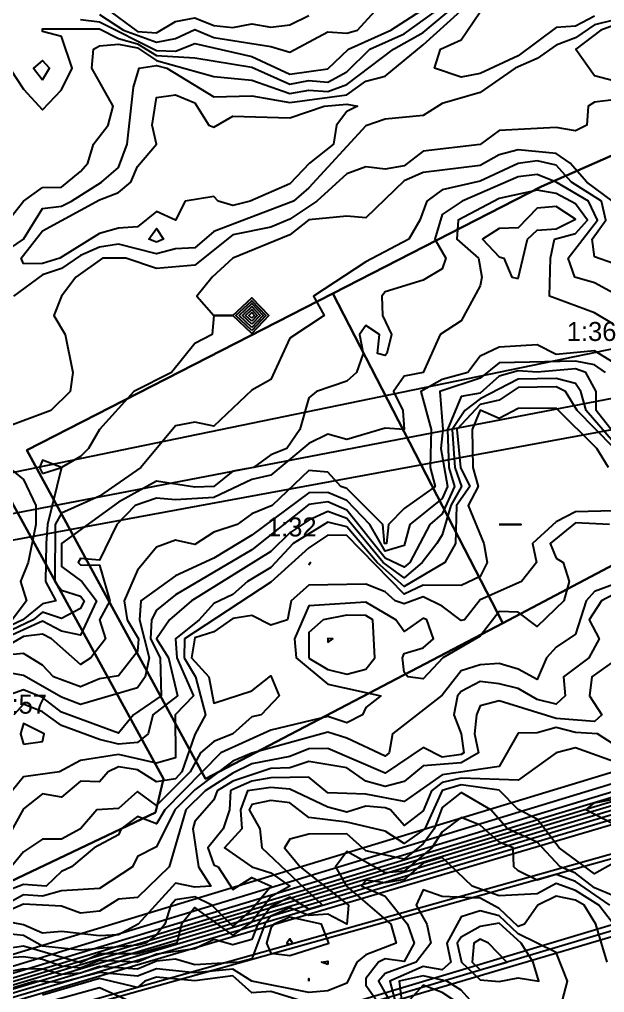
# Model space of a CAD drawing. Header units: metres. Extents: x 304729 to 308942, y 6403920 to 6405836.
# Drawn here: x 305325.6 to 305387.1, y 6404340.8 to 6404443.1 of the extents above; entities that cross this region are included whole.
import ezdxf

# ---------------------------------------------------------------- set-up
doc = ezdxf.new("R2010")
doc.units = ezdxf.units.M
for name, color, linetype in [('HOJDKURVOR_GRUND', 4, 'Continuous'), ('HOJDKURVOR_STOD', 6, 'Continuous'), ('TOMTBETECKNINGAR', 3, 'Continuous'), ('TOMTER_1945', 1, 'Continuous')]:
    doc.layers.add(name, color=color, linetype=linetype)

msp = doc.modelspace()

# ---------------------------------------------------------------- linework, layer by layer
at = {"layer": 'HOJDKURVOR_GRUND'}
for points in [[(305150, 6404359.43, 3), (305680, 6404468.78, 3)], [(305150, 6404357.52, 3.5), (305680, 6404459.56, 3.5)], [(305150, 6404356.11, 4), (305680, 6404453.92, 4)], [(305177.56, 6404300, 4.5), (305680, 6404452.91, 4.5)], [(305183.48, 6404300, 5.5), (305680, 6404450.45, 5.5)], [(305184.52, 6404300, 6), (305680, 6404449.51, 6)], [(305185.3, 6404300, 6.5), (305680, 6404448.8, 6.5)], [(305186.1, 6404300, 7), (305680, 6404448.09, 7)], [(305188.09, 6404300, 8), (305680, 6404446.62, 8)], [(305189.2, 6404300, 8.5), (305680, 6404445.85, 8.5)], [(305190.23, 6404300, 9), (305680, 6404444.94, 9)], [(305334, 6404444.79, 13.5), (305338, 6404441.86, 13.5)], [(305324, 6404418.63, 11), (305326, 6404420, 11), (305328, 6404423.23, 11), (305330, 6404423.47, 11), (305331.06, 6404424, 11), (305334.21, 6404426, 11), (305336, 6404427.56, 11), (305336.91, 6404430, 11), (305337.58, 6404436, 11), (305338.15, 6404438, 11), (305340, 6404438.26, 11), (305341.07, 6404438, 11), (305346, 6404434.97, 11), (305350, 6404435.09, 11), (305354, 6404434.37, 11), (305360, 6404435.2, 11), (305362, 6404436.61, 11), (305364, 6404437.16, 11), (305368, 6404440.44, 11), (305371.97, 6404444, 11)], [(305324, 6404438.83, 12), (305326, 6404435.78, 12), (305328, 6404433.62, 12), (305330, 6404435.71, 12), (305331.11, 6404438, 12), (305330, 6404441.33, 12), (305328, 6404441.86, 12), (305328, 6404442.13, 12), (305334, 6404442.11, 12), (305336, 6404441.1, 12), (305338, 6404440.56, 12), (305340, 6404439.32, 12), (305344, 6404439.06, 12), (305350, 6404438.09, 12), (305354, 6404436.32, 12), (305356, 6404436.69, 12), (305358, 6404436.53, 12), (305360, 6404437.62, 12), (305362.41, 6404440, 12), (305366, 6404441.59, 12), (305369.37, 6404444, 12)], [(305324.42, 6404422, 11.5), (305326, 6404424, 11.5), (305328, 6404425.45, 11.5), (305330, 6404425.47, 11.5), (305332, 6404427.11, 11.5), (305332.77, 6404428, 11.5), (305333.36, 6404430, 11.5), (305334.9, 6404432, 11.5), (305335.45, 6404434, 11.5), (305333.18, 6404438, 11.5), (305333.36, 6404440, 11.5), (305334, 6404440.35, 11.5), (305336, 6404440.5, 11.5), (305338, 6404440.13, 11.5), (305340, 6404438.79, 11.5), (305346, 6404437.1, 11.5), (305350, 6404436.72, 11.5), (305354, 6404435.33, 11.5), (305356, 6404435.69, 11.5), (305358, 6404435.54, 11.5), (305360, 6404436.27, 11.5), (305364.9, 6404440, 11.5), (305368, 6404441.74, 11.5), (305370.73, 6404444, 11.5)], [(305334, 6404443.62, 13), (305336.53, 6404442, 13), (305340, 6404440.72, 13), (305342, 6404441.1, 13), (305344, 6404442.07, 13), (305346, 6404441.21, 13), (305352, 6404440.27, 13), (305354, 6404439.67, 13), (305358, 6404441.82, 13), (305360, 6404441.67, 13), (305361.12, 6404442, 13), (305362.95, 6404444, 13)], [(305338, 6404441.86, 13.5), (305340, 6404441.72, 13.5), (305342, 6404442.9, 13.5), (305344, 6404443.29, 13.5), (305346, 6404442.49, 13.5), (305348, 6404442.25, 13.5), (305350, 6404442.65, 13.5), (305352, 6404442.29, 13.5), (305354, 6404442.53, 13.5), (305356, 6404443.51, 13.5)], [(305386, 6404443.47, 10.5), (305384, 6404442.39, 10.5), (305382, 6404442.26, 10.5), (305378, 6404439.29, 10.5), (305374, 6404437.42, 10.5), (305372, 6404437.04, 10.5), (305369.2, 6404438, 10.5), (305369.83, 6404440, 10.5), (305372, 6404440.96, 10.5), (305374, 6404443.92, 10.5)], [(305388, 6404443.02, 11), (305386, 6404442.55, 11), (305384, 6404441.17, 11), (305382, 6404440.42, 11), (305380, 6404439.02, 11), (305377.67, 6404438, 11), (305374, 6404435.43, 11), (305370, 6404434.29, 11), (305368, 6404433, 11), (305364, 6404432.61, 11), (305362, 6404431.92, 11), (305356, 6404425.39, 11), (305354.39, 6404424, 11), (305346, 6404420.82, 11), (305344, 6404419.1, 11), (305342, 6404419, 11), (305340, 6404418.48, 11), (305336, 6404419.47, 11), (305334, 6404419.17, 11), (305332, 6404418.3, 11), (305330, 6404416.92, 11), (305328, 6404416.26, 11), (305324.96, 6404414, 11)], [(305388, 6404442.46, 11.5), (305386.66, 6404442, 11.5), (305384.06, 6404440, 11.5), (305386, 6404437.23, 11.5), (305390, 6404436.18, 11.5)], [(305191.03, 6404300, 9.5), (305680, 6404437.63, 9.5)], [(305228.37, 6404300, 10.5), (305680, 6404435.79, 10.5)], [(305326, 6404417.43, 10.5), (305325.77, 6404418, 10.5), (305328, 6404420.89, 10.5), (305334, 6404424.14, 10.5), (305336, 6404424.91, 10.5), (305337.28, 6404426, 10.5), (305338, 6404427.65, 10.5), (305340, 6404430, 10.5), (305339.54, 6404432, 10.5), (305340, 6404434.92, 10.5), (305342, 6404435.18, 10.5), (305344, 6404434.36, 10.5), (305345.5, 6404432, 10.5), (305346, 6404431.78, 10.5), (305348, 6404432.94, 10.5), (305354, 6404432.76, 10.5), (305357.62, 6404434, 10.5), (305360, 6404434.2, 10.5), (305361.11, 6404434, 10.5), (305360, 6404433.43, 10.5), (305358.89, 6404432, 10.5), (305358.6, 6404430, 10.5), (305356.05, 6404428, 10.5), (305354, 6404425.83, 10.5), (305349.82, 6404424, 10.5), (305348, 6404423.56, 10.5), (305346.46, 6404424, 10.5), (305346, 6404424.5, 10.5), (305343, 6404424, 10.5), (305342, 6404422, 10.5), (305340, 6404422.91, 10.5), (305338, 6404421.31, 10.5), (305336, 6404421.15, 10.5), (305334, 6404420.59, 10.5), (305329.84, 6404418, 10.5), (305328, 6404417.45, 10.5), (305326, 6404417.43, 10.5)], [(305229.3, 6404300, 11), (305680, 6404434.51, 11)], [(305388, 6404434.67, 11.5), (305386, 6404434.4, 11.5), (305385.33, 6404434, 11.5), (305385.2, 6404432, 11.5), (305384, 6404431.4, 11.5), (305382, 6404431.75, 11.5), (305376, 6404431.42, 11.5), (305374, 6404429.95, 11.5), (305368, 6404429.26, 11.5), (305366, 6404427.72, 11.5), (305364, 6404427.37, 11.5), (305362, 6404427.6, 11.5), (305360, 6404426.88, 11.5), (305356.83, 6404424, 11.5), (305354, 6404422.13, 11.5), (305352, 6404421.28, 11.5), (305348, 6404420.47, 11.5), (305344, 6404417.27, 11.5), (305340, 6404416.93, 11.5), (305336.77, 6404418, 11.5), (305334.33, 6404418, 11.5), (305331.5, 6404416, 11.5), (305330, 6404414, 11.5), (305329.2, 6404412, 11.5), (305330.4, 6404410, 11.5), (305331.2, 6404406, 11.5), (305330.92, 6404404, 11.5), (305328.89, 6404402, 11.5), (305324, 6404400.18, 11.5)], [(305230.17, 6404300, 11.5), (305680, 6404433.23, 11.5)], [(305387.91, 6404424, 12), (305385.21, 6404426, 12), (305383.44, 6404428, 12), (305382, 6404429.01, 12), (305378, 6404429.39, 12), (305376, 6404428.88, 12), (305374, 6404427.74, 12), (305368, 6404427.02, 12), (305366, 6404426.16, 12), (305362, 6404422.24, 12), (305360, 6404422.43, 12), (305356, 6404422.05, 12), (305354, 6404420.47, 12), (305348, 6404418, 12), (305345.85, 6404416, 12), (305344.22, 6404414, 12), (305346, 6404412, 12), (305348, 6404412, 12), (305350, 6404413.85, 12), (305351.78, 6404412, 12), (305350, 6404410.1, 12), (305348, 6404412, 12), (305346, 6404412, 12), (305345.82, 6404410, 12), (305344, 6404409.05, 12), (305341.57, 6404406, 12), (305337.6, 6404404, 12), (305334, 6404400, 12), (305332.84, 6404398, 12), (305332, 6404397.16, 12), (305330, 6404396, 12), (305328.55, 6404390, 12), (305328.41, 6404388, 12), (305328.33, 6404384, 12), (305329.41, 6404382, 12), (305328, 6404381.67, 12), (305325.93, 6404380, 12), (305324, 6404379.09, 12)], [(305388, 6404414.34, 13), (305386, 6404415.41, 13), (305383.94, 6404416, 13), (305383.23, 6404418, 13), (305386.34, 6404422, 13), (305385.39, 6404424, 13), (305382, 6404426, 13), (305380, 6404426.82, 13), (305378, 6404426.58, 13), (305372.12, 6404424, 13), (305370, 6404422.59, 13), (305369.23, 6404420, 13), (305370.38, 6404418, 13), (305370, 6404416.89, 13), (305368, 6404415.69, 13), (305364, 6404414.46, 13), (305363.67, 6404414, 13), (305363.75, 6404412, 13), (305364.67, 6404410, 13), (305364.2, 6404408, 13), (305364, 6404407.79, 13), (305363.2, 6404408, 13), (305363.41, 6404410, 13), (305362, 6404410.92, 13), (305361.33, 6404410, 13), (305361.7, 6404408, 13), (305361, 6404406, 13), (305360, 6404405.07, 13), (305356.8, 6404404, 13), (305356, 6404403.33, 13), (305355.04, 6404400, 13), (305353.69, 6404398, 13), (305352, 6404397.33, 13), (305350.17, 6404396, 13), (305348, 6404395.63, 13), (305346, 6404394, 13), (305344, 6404393.92, 13), (305340, 6404394.55, 13), (305336, 6404392.36, 13), (305330, 6404388, 13), (305330, 6404385.58, 13), (305332.15, 6404384, 13), (305333.67, 6404382, 13), (305332, 6404378.39, 13), (305330, 6404378.79, 13), (305328, 6404379.86, 13), (305324, 6404378.03, 13)], [(305388, 6404411.08, 13.5), (305386, 6404412.27, 13.5), (305381.29, 6404414, 13.5), (305381.4, 6404418, 13.5), (305381.82, 6404420, 13.5), (305384, 6404420.61, 13.5), (305385.28, 6404422, 13.5), (305384, 6404423.71, 13.5), (305382, 6404424.8, 13.5), (305380, 6404425.16, 13.5), (305376, 6404424.28, 13.5), (305371.7, 6404422, 13.5), (305371.54, 6404420, 13.5), (305373.81, 6404418, 13.5), (305374.19, 6404416, 13.5), (305374, 6404415.09, 13.5), (305372, 6404411.43, 13.5), (305369.78, 6404410, 13.5), (305368, 6404406, 13.5), (305366, 6404405.6, 13.5), (305364.89, 6404404, 13.5), (305365.86, 6404402, 13.5), (305366, 6404400, 13.5), (305364, 6404400.14, 13.5), (305360, 6404398.95, 13.5), (305358, 6404399.51, 13.5), (305356, 6404398.51, 13.5), (305352, 6404395.18, 13.5), (305350, 6404394.73, 13.5), (305346, 6404392.85, 13.5), (305342, 6404392.59, 13.5), (305340, 6404392.77, 13.5), (305337.74, 6404392, 13.5), (305335.83, 6404390, 13.5), (305334, 6404386.25, 13.5), (305332, 6404386.45, 13.5), (305331.74, 6404386, 13.5), (305332, 6404385.77, 13.5), (305334, 6404385.73, 13.5), (305335.09, 6404382, 13.5), (305334, 6404380, 13.5), (305334.62, 6404378, 13.5), (305333.08, 6404376, 13.5), (305332, 6404375.3, 13.5), (305328.97, 6404378, 13.5), (305328, 6404378.49, 13.5), (305326, 6404378.23, 13.5), (305324, 6404377.08, 13.5)], [(305378, 6404415.87, 14), (305378.97, 6404420, 14), (305380, 6404420.97, 14), (305382, 6404421.09, 14), (305384, 6404422.1, 14), (305382, 6404423.43, 14), (305380, 6404423.28, 14), (305378, 6404421.19, 14), (305376, 6404421.13, 14), (305374.24, 6404420, 14), (305376, 6404418.17, 14), (305376.5, 6404418, 14), (305377.33, 6404416, 14), (305378, 6404415.87, 14)], [(305340, 6404419.69, 10.5), (305339.19, 6404420, 10.5), (305340, 6404421.13, 10.5), (305340.74, 6404420, 10.5), (305340, 6404419.69, 10.5)], [(305350, 6404410.42, 11.5), (305348.34, 6404412, 11.5), (305350, 6404413.54, 11.5), (305351.48, 6404412, 11.5), (305350, 6404410.42, 11.5)], [(305350, 6404410.74, 11), (305348.67, 6404412, 11), (305350, 6404413.23, 11), (305351.18, 6404412, 11), (305350, 6404410.74, 11)], [(305350, 6404411.06, 10.5), (305349.01, 6404412, 10.5), (305350, 6404412.92, 10.5), (305350.88, 6404412, 10.5), (305350, 6404411.06, 10.5)], [(305350, 6404411.7, 9.5), (305349.68, 6404412, 9.5), (305350, 6404412.29, 9.5), (305350.28, 6404412, 9.5), (305350, 6404411.7, 9.5)], [(305388, 6404407.05, 14), (305386, 6404408.27, 14), (305382, 6404407.88, 14), (305380, 6404408.89, 14), (305376, 6404408.64, 14), (305374, 6404407.71, 14), (305372.7, 6404406, 14), (305370, 6404405.24, 14), (305367.76, 6404404, 14), (305368.84, 6404400, 14), (305368.73, 6404396, 14), (305369.26, 6404394, 14), (305366, 6404391.68, 14), (305364.36, 6404390, 14), (305364.16, 6404388, 14), (305363.95, 6404388, 14), (305363.78, 6404390, 14), (305360, 6404393.78, 14), (305359.36, 6404394, 14), (305358, 6404395.52, 14), (305356, 6404395.7, 14), (305352.15, 6404392, 14), (305350, 6404391.13, 14), (305348.47, 6404390, 14), (305346, 6404389.21, 14), (305344, 6404387.9, 14), (305342, 6404388.36, 14), (305340, 6404387.62, 14), (305338, 6404385.2, 14), (305336.6, 6404382, 14), (305336.89, 6404380, 14), (305338.1, 6404378, 14), (305338, 6404376.67, 14), (305336, 6404374.1, 14), (305334, 6404373.78, 14), (305332, 6404372.94, 14), (305329.17, 6404374, 14), (305328, 6404375.21, 14), (305326, 6404376.45, 14), (305320, 6404375.87, 14)], [(305387.18, 6404406, 14.5), (305386, 6404406.78, 14.5), (305384, 6404407.18, 14.5), (305376, 6404407, 14.5), (305374, 6404405.41, 14.5), (305369.77, 6404404, 14.5), (305370.06, 6404400, 14.5), (305369.85, 6404398, 14.5), (305370.58, 6404394, 14.5), (305370, 6404392.75, 14.5), (305366.59, 6404390, 14.5), (305366, 6404387.81, 14.5), (305364, 6404387.21, 14.5), (305362.41, 6404390, 14.5), (305360, 6404392.53, 14.5), (305358, 6404393.39, 14.5), (305356, 6404393.34, 14.5), (305350, 6404388.88, 14.5), (305346, 6404386.46, 14.5), (305342, 6404384.62, 14.5), (305338.34, 6404382, 14.5), (305338.2, 6404380, 14.5), (305339.21, 6404376, 14.5), (305338.81, 6404374, 14.5), (305338, 6404372.85, 14.5), (305332, 6404371.08, 14.5), (305330, 6404371.84, 14.5), (305326, 6404374.14, 14.5), (305322, 6404374.88, 14.5)], [(305388, 6404398.09, 16), (305384.19, 6404402, 16), (305382.95, 6404404, 16), (305382, 6404404.5, 16), (305378, 6404404.4, 16), (305376, 6404403.07, 16), (305374, 6404402.63, 16), (305371.54, 6404400, 16), (305371.93, 6404396, 16), (305372.91, 6404394, 16), (305371.51, 6404392, 16), (305371.41, 6404388, 16), (305370.3, 6404386, 16), (305366, 6404383.49, 16), (305363.16, 6404386, 16), (305360, 6404389.77, 16), (305358, 6404390.24, 16), (305354.36, 6404388, 16), (305352, 6404385.48, 16), (305349.55, 6404384, 16), (305348, 6404382.64, 16), (305346, 6404381.72, 16), (305344.47, 6404380, 16), (305342, 6404378, 16), (305342.14, 6404376, 16), (305343.87, 6404372, 16), (305341.95, 6404370, 16), (305342, 6404365.47, 16), (305340, 6404364.9, 16), (305336, 6404365.82, 16), (305332, 6404365.21, 16), (305329.8, 6404364, 16), (305326, 6404363.48, 16), (305324.83, 6404362, 16)], [(305390, 6404396.34, 15.5), (305385.15, 6404402, 15.5), (305384.58, 6404404, 15.5), (305384, 6404404.84, 15.5), (305382, 6404405.36, 15.5), (305378, 6404405.28, 15.5), (305374, 6404403.23, 15.5), (305372.37, 6404402, 15.5), (305371.05, 6404400, 15.5), (305371.33, 6404396, 15.5), (305372.04, 6404394, 15.5), (305370.91, 6404392, 15.5), (305370, 6404388.93, 15.5), (305369.44, 6404388, 15.5), (305367.92, 6404386, 15.5), (305366, 6404384.4, 15.5), (305363.79, 6404386, 15.5), (305360, 6404390.64, 15.5), (305358, 6404391.36, 15.5), (305356, 6404390.47, 15.5), (305354, 6404389.12, 15.5), (305352, 6404387.16, 15.5), (305343.66, 6404382, 15.5), (305341.37, 6404380, 15.5), (305339.99, 6404378, 15.5), (305341.26, 6404376, 15.5), (305342.2, 6404372, 15.5), (305339.59, 6404370, 15.5), (305339.12, 6404368, 15.5), (305338, 6404367.1, 15.5), (305336, 6404366.93, 15.5), (305334, 6404367.41, 15.5), (305330, 6404368.86, 15.5), (305328, 6404370.33, 15.5), (305326, 6404371.11, 15.5), (305325.01, 6404370, 15.5)], [(305387.5, 6404396, 16.5), (305386.27, 6404398, 16.5), (305382, 6404402.25, 16.5), (305378, 6404402.2, 16.5), (305376, 6404401.14, 16.5), (305374, 6404402.02, 16.5), (305373.14, 6404400, 16.5), (305373.24, 6404396, 16.5), (305373.79, 6404394, 16.5), (305372.75, 6404392, 16.5), (305374.37, 6404388, 16.5), (305374.73, 6404386, 16.5), (305374, 6404384.55, 16.5), (305372, 6404383.6, 16.5), (305368, 6404383.63, 16.5), (305366, 6404382.69, 16.5), (305360, 6404388.86, 16.5), (305358, 6404388.9, 16.5), (305356, 6404387.57, 16.5), (305352, 6404383.95, 16.5), (305342.94, 6404378, 16.5), (305342.89, 6404376, 16.5), (305344.08, 6404374, 16.5), (305345.14, 6404370, 16.5), (305344, 6404367.94, 16.5), (305342.64, 6404364, 16.5), (305342, 6404363.28, 16.5), (305340, 6404362.96, 16.5), (305338, 6404364.23, 16.5), (305336, 6404364.52, 16.5), (305334.92, 6404364, 16.5), (305334, 6404362.97, 16.5), (305332, 6404363.02, 16.5), (305330, 6404361.35, 16.5), (305328, 6404361.68, 16.5), (305326, 6404360.11, 16.5), (305322, 6404352.89, 16.5)], [(305328, 6404395.38, 12), (305330, 6404396, 12), (305328, 6404396.77, 12), (305327.71, 6404396, 12), (305328, 6404395.38, 12)], [(305324.46, 6404396, 11.5), (305326, 6404394.75, 11.5), (305327.31, 6404392, 11.5), (305327.32, 6404390, 11.5), (305326.5, 6404386, 11.5), (305325.69, 6404384, 11.5), (305326.32, 6404382, 11.5), (305324.81, 6404380, 11.5)], [(305382, 6404396, 16.5), (305382, 6404396, 16.5)], [(305388, 6404391.43, 17), (305384, 6404391.35, 17), (305382, 6404390.29, 17), (305379.48, 6404388, 17), (305379.92, 6404386, 17), (305378.33, 6404384, 17), (305374, 6404382.08, 17), (305372.36, 6404380, 17), (305372, 6404379.9, 17), (305370, 6404381.43, 17), (305368, 6404382.41, 17), (305366, 6404381.66, 17), (305365.07, 6404382, 17), (305364, 6404382.94, 17), (305362, 6404383.73, 17), (305356, 6404383.64, 17), (305354.15, 6404382, 17), (305353.75, 6404380, 17), (305352, 6404379.42, 17), (305350, 6404380.43, 17), (305348, 6404380.11, 17), (305346, 6404378.71, 17), (305344, 6404378.1, 17), (305343.65, 6404376, 17), (305345.47, 6404374, 17), (305346, 6404371.23, 17), (305350, 6404372.53, 17), (305352, 6404374.09, 17), (305352.86, 6404372, 17), (305351, 6404370, 17), (305350, 6404369.78, 17), (305348, 6404368, 17), (305346, 6404367.18, 17), (305344.62, 6404366, 17), (305343.54, 6404364, 17), (305340, 6404360.48, 17), (305338, 6404361.94, 17), (305336, 6404360.14, 17), (305333.71, 6404360, 17), (305332, 6404358, 17), (305330, 6404356.93, 17), (305328, 6404356.94, 17), (305326, 6404355.6, 17), (305322, 6404350.71, 17)], [(305376, 6404390, 16.5), (305378.29, 6404390, 16.5), (305376, 6404390, 16.5)], [(305356, 6404385.78, 17), (305356.17, 6404386, 17), (305356, 6404385.78, 17)], [(305388, 6404383.7, 18), (305386, 6404382.98, 18), (305385.12, 6404382, 18), (305384, 6404378.48, 18), (305382, 6404377.1, 18), (305380.97, 6404376, 18), (305380, 6404373.72, 18), (305378, 6404374.81, 18), (305376, 6404375.4, 18), (305374, 6404375.24, 18), (305372, 6404374.63, 18), (305370, 6404372.07, 18), (305364.8, 6404368, 18), (305364.44, 6404366, 18), (305364, 6404365.64, 18), (305360, 6404367.56, 18), (305358, 6404368.17, 18), (305350, 6404365.96, 18), (305348, 6404365.12, 18), (305344, 6404362.13, 18), (305341.9, 6404360, 18), (305340, 6404356.11, 18), (305338, 6404355.12, 18), (305337.47, 6404354, 18), (305334, 6404351.73, 18), (305330, 6404351.48, 18), (305328, 6404350.94, 18), (305326, 6404351.08, 18), (305320, 6404347.75, 18)], [(305388, 6404382.64, 18.5), (305386.75, 6404382, 18.5), (305385.45, 6404380, 18.5), (305386.5, 6404378, 18.5), (305385.41, 6404376, 18.5), (305382.76, 6404374, 18.5), (305382.94, 6404372, 18.5), (305382, 6404371.13, 18.5), (305380, 6404371.62, 18.5), (305378, 6404372.75, 18.5), (305376, 6404373.25, 18.5), (305374, 6404373.49, 18.5), (305372, 6404372.46, 18.5), (305371.63, 6404372, 18.5), (305371.22, 6404370, 18.5), (305372, 6404368, 18.5), (305372.28, 6404366, 18.5), (305372, 6404365.84, 18.5), (305370, 6404365.56, 18.5), (305368, 6404366.55, 18.5), (305364, 6404363.86, 18.5), (305358, 6404366.47, 18.5), (305356, 6404366.44, 18.5), (305354, 6404365.63, 18.5), (305350, 6404364.86, 18.5), (305348, 6404363.86, 18.5), (305345.1, 6404362, 18.5), (305343.07, 6404360, 18.5), (305341.32, 6404354, 18.5), (305338, 6404350.8, 18.5), (305336, 6404350.61, 18.5), (305334, 6404349.35, 18.5), (305332, 6404349.16, 18.5), (305330, 6404349.88, 18.5), (305326, 6404350.1, 18.5), (305322, 6404348.34, 18.5)], [(305356, 6404375.97, 18), (305358, 6404374.77, 18), (305360, 6404374.27, 18), (305362, 6404374.8, 18), (305362.94, 6404376, 18), (305362.71, 6404380, 18), (305362, 6404380.45, 18), (305360, 6404380.47, 18), (305357.5, 6404380, 18), (305356, 6404378.64, 18), (305356, 6404375.97, 18)], [(305358, 6404377.6, 18.5), (305358.5, 6404378, 18.5), (305358, 6404378.04, 18.5), (305358, 6404377.6, 18.5)], [(305388.55, 6404376, 19), (305385.73, 6404374, 19), (305385.5, 6404372, 19), (305386.78, 6404370, 19), (305386, 6404369.28, 19), (305382, 6404369.62, 19), (305376, 6404371.47, 19), (305374, 6404370.94, 19), (305373.6, 6404370, 19), (305373.41, 6404368, 19), (305373.84, 6404366, 19), (305372, 6404364.94, 19), (305368, 6404364.64, 19), (305366, 6404363, 19), (305364, 6404362.47, 19), (305362, 6404363.03, 19), (305360, 6404364.43, 19), (305356, 6404365.1, 19), (305354, 6404364.41, 19), (305352, 6404364.37, 19), (305348, 6404363.01, 19), (305346.36, 6404362, 19), (305346, 6404361.07, 19), (305344, 6404358.78, 19), (305343.81, 6404358, 19), (305344.41, 6404354, 19), (305345.71, 6404352, 19), (305344, 6404351.88, 19), (305342, 6404352.29, 19), (305338.07, 6404348, 19), (305336, 6404346.86, 19), (305334, 6404346.77, 19), (305330, 6404347.23, 19), (305328, 6404347.04, 19), (305326, 6404347.91, 19), (305324, 6404348.3, 19)], [(305388, 6404366.9, 19.5), (305386.32, 6404368, 19.5), (305384, 6404368.13, 19.5), (305382, 6404368.67, 19.5), (305380, 6404368.09, 19.5), (305378, 6404368.06, 19.5), (305376, 6404364.57, 19.5), (305370, 6404363.7, 19.5), (305366, 6404360.89, 19.5), (305362, 6404361.65, 19.5), (305358, 6404361.79, 19.5), (305356, 6404363.43, 19.5), (305352, 6404363.39, 19.5), (305350, 6404363.01, 19.5), (305348, 6404362.15, 19.5), (305347.75, 6404362, 19.5), (305347.67, 6404360, 19.5), (305346.98, 6404358, 19.5), (305345.37, 6404356, 19.5), (305346, 6404354.21, 19.5), (305346.46, 6404354, 19.5), (305348, 6404351.63, 19.5), (305350, 6404352.91, 19.5), (305352.04, 6404352, 19.5), (305350, 6404349.53, 19.5), (305348, 6404347.78, 19.5), (305345.79, 6404350, 19.5), (305344, 6404350.87, 19.5), (305342, 6404350.56, 19.5), (305341.48, 6404350, 19.5), (305340.87, 6404348, 19.5), (305340, 6404346.88, 19.5), (305338.84, 6404346, 19.5), (305338, 6404345.77, 19.5), (305332, 6404345.24, 19.5), (305328, 6404345.69, 19.5), (305326, 6404346.79, 19.5), (305324, 6404347, 19.5)], [(305326, 6404366.9, 16), (305328, 6404367.2, 16), (305328.19, 6404368, 16), (305326, 6404369.1, 16), (305325.69, 6404368, 16), (305326, 6404366.9, 16)], [(305388, 6404354.4, 20.5), (305386, 6404353.29, 20.5), (305382.29, 6404356, 20.5), (305380, 6404359.03, 20.5), (305378, 6404360.06, 20.5), (305376, 6404362.06, 20.5), (305372, 6404362.65, 20.5), (305370, 6404362.03, 20.5), (305368.18, 6404358, 20.5), (305366, 6404356.48, 20.5), (305364, 6404357.75, 20.5), (305360, 6404358.71, 20.5), (305356, 6404359.22, 20.5), (305354, 6404360.73, 20.5), (305352, 6404361, 20.5), (305350, 6404360.57, 20.5), (305349.72, 6404360, 20.5), (305350.84, 6404358, 20.5), (305351.04, 6404356, 20.5), (305357.42, 6404350, 20.5), (305356, 6404349.57, 20.5), (305354, 6404350.81, 20.5), (305352, 6404349.8, 20.5), (305350.62, 6404348, 20.5), (305350, 6404346.36, 20.5), (305348, 6404345.8, 20.5), (305346, 6404346.36, 20.5), (305344, 6404345.38, 20.5), (305340, 6404344.83, 20.5), (305338, 6404344, 20.5), (305334, 6404344.18, 20.5), (305332, 6404343.37, 20.5), (305330, 6404343.56, 20.5), (305328, 6404344.27, 20.5), (305326, 6404344.56, 20.5), (305324, 6404344.41, 20.5)], [(305388, 6404350.97, 21), (305386, 6404351.82, 21), (305384, 6404353.35, 21), (305382.39, 6404354, 21), (305380, 6404356.62, 21), (305376.88, 6404358, 21), (305375.12, 6404360, 21), (305372, 6404361.82, 21), (305370, 6404360.25, 21), (305369.16, 6404358, 21), (305368, 6404356.45, 21), (305366, 6404354.84, 21), (305362, 6404355.71, 21), (305360, 6404357.5, 21), (305356, 6404357.46, 21), (305354, 6404356.92, 21), (305353.44, 6404356, 21), (305355.07, 6404354, 21), (305360.15, 6404350, 21), (305360, 6404348, 21), (305358, 6404349.05, 21), (305356, 6404348.9, 21), (305354, 6404349.69, 21), (305352, 6404348.82, 21), (305351.37, 6404348, 21), (305350, 6404344.36, 21), (305348.71, 6404344, 21), (305344, 6404343.71, 21), (305342, 6404344.31, 21), (305340, 6404344.11, 21), (305338, 6404343.26, 21), (305334, 6404343.53, 21), (305332, 6404342.82, 21), (305330, 6404342.71, 21), (305328, 6404343.26, 21), (305326, 6404343.29, 21), (305322, 6404342.47, 21)], [(305387.63, 6404350, 21.5), (305384, 6404352.46, 21.5), (305382, 6404353.21, 21.5), (305380, 6404352.63, 21.5), (305378, 6404353.58, 21.5), (305377.52, 6404354, 21.5), (305377.47, 6404356, 21.5), (305376, 6404356.61, 21.5), (305374, 6404358.4, 21.5), (305372, 6404359.21, 21.5), (305370, 6404357.69, 21.5), (305368.93, 6404356, 21.5), (305366, 6404353.57, 21.5), (305364, 6404353.39, 21.5), (305360, 6404355.64, 21.5), (305358.8, 6404354, 21.5), (305359.95, 6404352, 21.5), (305364.62, 6404348, 21.5), (305365.18, 6404346, 21.5), (305362, 6404344.75, 21.5), (305361.05, 6404344, 21.5), (305360, 6404341.8, 21.5), (305358, 6404340.98, 21.5), (305356, 6404340.79, 21.5), (305350, 6404342, 21.5), (305348, 6404343.24, 21.5), (305344, 6404342.86, 21.5), (305340, 6404343.28, 21.5), (305338, 6404342.52, 21.5), (305334, 6404342.91, 21.5), (305330, 6404341.87, 21.5), (305327.25, 6404342, 21.5), (305324, 6404341.02, 21.5)], [(305388, 6404348, 22), (305386.47, 6404350, 22), (305384, 6404351.52, 22), (305382, 6404352.25, 22), (305380, 6404351.18, 22), (305376, 6404350.98, 22), (305373.16, 6404352, 22), (305370, 6404355, 22), (305368, 6404354.4, 22), (305366, 6404352.68, 22), (305364, 6404352.34, 22), (305362, 6404352.63, 22), (305361.58, 6404352, 22), (305364, 6404350.93, 22), (305366.37, 6404348, 22), (305367.06, 6404346, 22), (305366, 6404344.05, 22), (305364, 6404344.35, 22), (305363.33, 6404344, 22), (305362, 6404342.29, 22), (305362, 6404341.58, 22), (305363.09, 6404340, 22)], [(305382.64, 6404340, 23), (305383.17, 6404342, 23), (305382, 6404345, 23), (305378, 6404346.96, 23), (305376, 6404348.85, 23), (305374, 6404349.4, 23), (305372, 6404348.75, 23), (305370.49, 6404346, 23), (305370.91, 6404344, 23), (305370, 6404343.2, 23), (305368, 6404343.55, 23), (305364.51, 6404342, 23), (305365.57, 6404338, 23)], [(305352, 6404344.94, 21.5), (305354, 6404344.7, 21.5), (305358.09, 6404346, 21.5), (305357.31, 6404348, 21.5), (305354, 6404348.71, 21.5), (305352.36, 6404348, 21.5), (305352, 6404347.56, 21.5), (305351.53, 6404346, 21.5), (305352, 6404344.94, 21.5)], [(305376, 6404341.97, 23.5), (305378, 6404342.35, 23.5), (305380.17, 6404342, 23.5), (305379.57, 6404344, 23.5), (305378.32, 6404346, 23.5), (305376, 6404348.08, 23.5), (305374, 6404347.73, 23.5), (305372, 6404346.62, 23.5), (305371.57, 6404346, 23.5), (305372.04, 6404344, 23.5), (305374, 6404342.13, 23.5), (305376, 6404341.97, 23.5)], [(305354, 6404345.9, 22), (305354.29, 6404346, 22), (305354, 6404346.44, 22), (305353.69, 6404346, 22), (305354, 6404345.9, 22)], [(305374, 6404343.2, 24), (305376.79, 6404344, 24), (305374.88, 6404346, 24), (305374, 6404346.4, 24), (305373.33, 6404346, 24), (305373.17, 6404344, 24), (305374, 6404343.2, 24)], [(305358, 6404343.76, 21), (305357.33, 6404344, 21), (305358, 6404344.11, 21), (305358, 6404343.76, 21)], [(305356, 6404339.69, 22), (305352, 6404340.92, 22), (305350, 6404340.77, 22), (305348, 6404342.55, 22), (305344, 6404342.02, 22), (305340, 6404342.41, 22), (305338.77, 6404342, 22), (305338, 6404341.33, 22), (305334, 6404342.28, 22), (305328, 6404340.51, 22)], [(305356, 6404341.98, 21), (305356, 6404342.29, 21), (305356, 6404341.98, 21)], [(305372.94, 6404340, 23.5), (305372, 6404341.05, 23.5), (305370.51, 6404342, 23.5), (305368, 6404342.57, 23.5), (305365.5, 6404342, 23.5), (305365.74, 6404340, 23.5)], [(305371.22, 6404340, 24), (305370, 6404340.82, 24), (305368, 6404341.57, 24), (305366.57, 6404340, 24)]]:
    msp.add_polyline3d(points, dxfattribs=at)
at = {"layer": 'HOJDKURVOR_STOD'}
for points in [[(305181.93, 6404300, 5), (305680, 6404451.86, 5)], [(305187.09, 6404300, 7.5), (305680, 6404447.35, 7.5)], [(305332, 6404443.11, 12.5), (305334, 6404442.86, 12.5), (305340, 6404439.85, 12.5), (305342, 6404439.77, 12.5), (305344, 6404440.58, 12.5), (305350, 6404439.21, 12.5), (305354, 6404437.37, 12.5), (305358, 6404437.92, 12.5), (305360.17, 6404440, 12.5), (305364.62, 6404442, 12.5), (305367.78, 6404444, 12.5)], [(305328, 6404436.75, 12.5), (305328.75, 6404438, 12.5), (305328, 6404438.79, 12.5), (305327.06, 6404438, 12.5), (305328, 6404436.75, 12.5)], [(305191.84, 6404300, 10), (305680, 6404436.74, 10)], [(305388, 6404417.45, 12.5), (305386, 6404418.17, 12.5), (305385.75, 6404420, 12.5), (305387.21, 6404422, 12.5), (305386.74, 6404424, 12.5), (305383.61, 6404426, 12.5), (305382, 6404427.79, 12.5), (305380, 6404428.24, 12.5), (305378, 6404427.95, 12.5), (305374, 6404426.1, 12.5), (305370, 6404425.18, 12.5), (305368.38, 6404424, 12.5), (305367.67, 6404422, 12.5), (305366.5, 6404420, 12.5), (305362, 6404417.62, 12.5), (305356.5, 6404414, 12.5), (305357.6, 6404412, 12.5), (305354, 6404409.6, 12.5), (305352, 6404405.25, 12.5), (305350, 6404404.14, 12.5), (305346, 6404400.36, 12.5), (305344, 6404400.77, 12.5), (305342, 6404400.38, 12.5), (305338.33, 6404396, 12.5), (305334, 6404393, 12.5), (305330, 6404391.2, 12.5), (305329.34, 6404390, 12.5), (305329.31, 6404384, 12.5), (305330, 6404383.09, 12.5), (305332, 6404382.48, 12.5), (305332.38, 6404382, 12.5), (305332, 6404381.17, 12.5), (305330, 6404380.13, 12.5), (305328, 6404380.79, 12.5), (305327.02, 6404380, 12.5), (305324, 6404378.56, 12.5)], [(305350, 6404411.38, 10), (305349.35, 6404412, 10), (305350, 6404412.6, 10), (305350.58, 6404412, 10), (305350, 6404411.38, 10)], [(305390, 6404397.12, 15), (305386.19, 6404402, 15), (305386.2, 6404404, 15), (305385.09, 6404406, 15), (305384, 6404406.39, 15), (305380, 6404406.02, 15), (305378, 6404406.18, 15), (305376, 6404405.61, 15), (305374, 6404403.83, 15), (305372, 6404403.46, 15), (305370.55, 6404400, 15), (305370.72, 6404396, 15), (305371.3, 6404394, 15), (305370, 6404391.13, 15), (305368.72, 6404390, 15), (305366.59, 6404386, 15), (305366, 6404385.51, 15), (305364, 6404386.48, 15), (305360, 6404391.5, 15), (305358, 6404392.41, 15), (305356, 6404392.12, 15), (305350, 6404387.35, 15), (305342, 6404382.6, 15), (305340, 6404381.02, 15), (305339.45, 6404380, 15), (305339.36, 6404378, 15), (305340.36, 6404376, 15), (305340.48, 6404372, 15), (305337.58, 6404370, 15), (305336, 6404368.07, 15), (305330, 6404370.28, 15), (305328, 6404371.82, 15), (305326, 6404372.62, 15), (305324.25, 6404372, 15)], [(305387.6, 6404390, 17.5), (305384, 6404390.19, 17.5), (305381.34, 6404388, 17.5), (305382, 6404386.48, 17.5), (305382.71, 6404386, 17.5), (305383.36, 6404384, 17.5), (305382.8, 6404382, 17.5), (305380, 6404379.3, 17.5), (305378, 6404380.8, 17.5), (305376, 6404380.85, 17.5), (305374, 6404378.26, 17.5), (305370.09, 6404376, 17.5), (305368, 6404373.79, 17.5), (305366.4, 6404374, 17.5), (305366, 6404374.5, 17.5), (305365.83, 6404376, 17.5), (305366, 6404376.46, 17.5), (305368, 6404377.04, 17.5), (305369.1, 6404378, 17.5), (305368.4, 6404380, 17.5), (305368, 6404380.17, 17.5), (305366, 6404378.77, 17.5), (305365.14, 6404380, 17.5), (305362, 6404381.86, 17.5), (305356, 6404381.46, 17.5), (305354.5, 6404378, 17.5), (305354.68, 6404376, 17.5), (305358, 6404373.22, 17.5), (305363.57, 6404372, 17.5), (305362, 6404370.78, 17.5), (305361.62, 6404370, 17.5), (305360, 6404369.14, 17.5), (305358, 6404369.83, 17.5), (305352, 6404368.39, 17.5), (305346.74, 6404366, 17.5), (305340.87, 6404360, 17.5), (305340, 6404358.53, 17.5), (305338, 6404359.32, 17.5), (305336.26, 6404358, 17.5), (305336, 6404357.38, 17.5), (305333.43, 6404356, 17.5), (305331.05, 6404354, 17.5), (305330, 6404353.53, 17.5), (305328.39, 6404352, 17.5), (305326, 6404352.16, 17.5), (305324, 6404351.38, 17.5)], [(305388, 6404365.08, 20), (305384, 6404366.52, 20), (305382, 6404366, 20), (305378, 6404363.14, 20), (305372, 6404363.34, 20), (305370, 6404362.87, 20), (305368.87, 6404362, 20), (305368, 6404359.91, 20), (305366, 6404358.38, 20), (305364.56, 6404360, 20), (305364, 6404360.22, 20), (305362, 6404360.38, 20), (305360, 6404359.75, 20), (305358, 6404360.3, 20), (305354, 6404362.18, 20), (305352, 6404362.37, 20), (305349.55, 6404362, 20), (305348.8, 6404360, 20), (305348.94, 6404358, 20), (305347.14, 6404356, 20), (305350, 6404354, 20), (305352, 6404353.4, 20), (305354, 6404352, 20), (305352, 6404350.88, 20), (305350, 6404348.23, 20), (305348, 6404346.84, 20), (305344, 6404349.74, 20), (305342.6, 6404348, 20), (305342.11, 6404346, 20), (305338, 6404344.88, 20), (305334, 6404344.86, 20), (305332, 6404343.93, 20), (305326, 6404345.67, 20), (305322, 6404345.08, 20)], [(305384, 6404362, 20), (305384, 6404362, 20)], [(305388, 6404358.5, 20), (305385.1, 6404360, 20), (305386, 6404360.74, 20), (305388, 6404361.13, 20)], [(305387.35, 6404344, 22.5), (305386.15, 6404348, 22.5), (305384.91, 6404350, 22.5), (305384, 6404350.51, 22.5), (305382, 6404350.93, 22.5), (305380.06, 6404350, 22.5), (305378.65, 6404348, 22.5), (305378, 6404347.76, 22.5), (305376, 6404349.63, 22.5), (305374, 6404350.73, 22.5), (305370, 6404350.9, 22.5), (305368, 6404351.6, 22.5), (305367.27, 6404350, 22.5), (305368.41, 6404348, 22.5), (305368.8, 6404346, 22.5), (305367.29, 6404344, 22.5), (305364, 6404342.81, 22.5), (305363.3, 6404342, 22.5), (305364.44, 6404340, 22.5)], [(305338, 6404339.51, 22.5), (305334, 6404341.3, 22.5), (305329.31, 6404340, 22.5)]]:
    msp.add_polyline3d(points, dxfattribs=at)
at = {"layer": 'TOMTER_1945'}
msp.add_lwpolyline([(305407.718, 6404396.208), (305376.365, 6404379.622), (305376.365, 6404379.622), (305345.143, 6404363.268), (305326.357, 6404397.815), (305358.53, 6404414.306), (305380.455, 6404425.542), (305392.459, 6404430.853)], dxfattribs=at)
for points in [[(305376.365, 6404379.622), (305407.718, 6404396.208), (305392.459, 6404430.853), (305380.455, 6404425.542), (305358.53, 6404414.306), (305376.365, 6404379.622)], [(305376.365, 6404379.622), (305358.53, 6404414.306), (305326.357, 6404397.815), (305345.143, 6404363.268), (305376.365, 6404379.622)], [(305316.578, 6404348.64), (305311.269, 6404345.88), (305289.687, 6404341.561), (305269.691, 6404364.422), (305269.125, 6404365.069), (305283.411, 6404376.379), (305296.422, 6404382.961), (305322.739, 6404395.991), (305340.74, 6404363.276), (305339.87, 6404359.739), (305316.578, 6404348.64)], [(305316.578, 6404348.64), (305339.87, 6404359.739), (305340.74, 6404363.276), (305322.739, 6404395.991), (305296.422, 6404382.961), (305316.578, 6404348.64)]]:
    msp.add_lwpolyline(points, close=True, dxfattribs=at)

# ---------------------------------------------------------------- texts
at = {"layer": 'TOMTBETECKNINGAR'}
for s, p in [('1:36', (305383.105, 6404409.306)), ('1:32', (305351.599, 6404388.753)), ('1:57', (305323.27, 6404370.121))]:
    msp.add_text(s, height=2, dxfattribs=at).set_placement(p)

doc.saveas('drawing.dxf')
